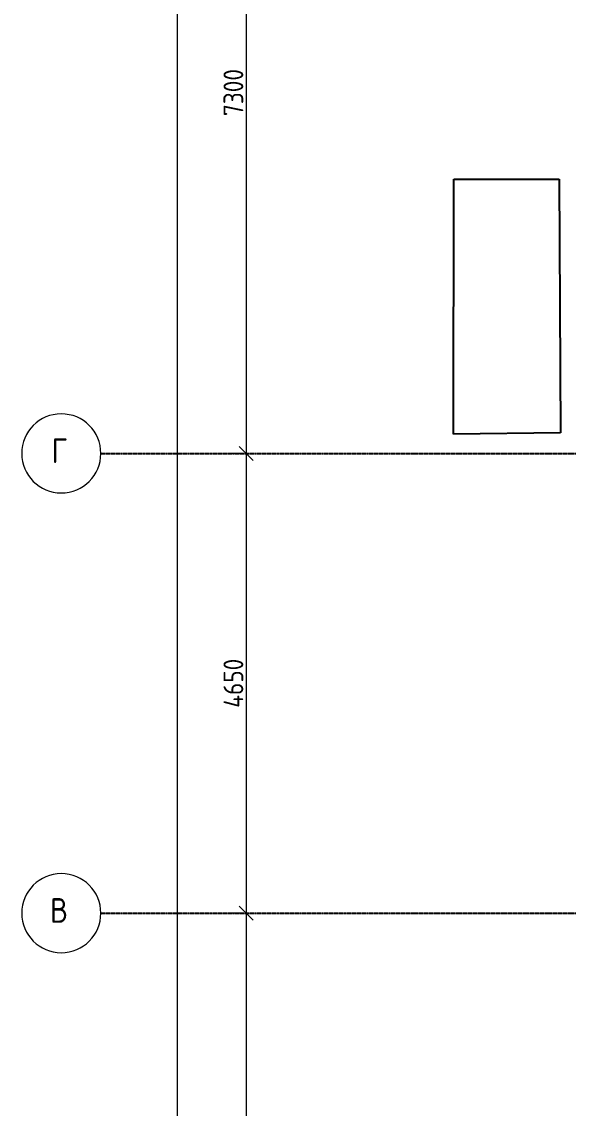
# Model space of a CAD drawing. Header units: millimetres. Extents: x -33838 to 476301, y -41806 to 120107.
# Drawn here: x 96253 to 101781, y 6783 to 17773 of the extents above; entities that cross this region are included whole.
import ezdxf

# ---------------------------------------------------------------- set-up
doc = ezdxf.new("R2010")
doc.units = ezdxf.units.MM
doc.linetypes.add('ADSK_Линия сетки', pattern=[25, 20, -2.5, 0, -2.5])
doc.layers.add('Оси', color=7, linetype='Continuous', lineweight=9)
doc.layers.add('Перекрытие', color=7, linetype='Continuous', lineweight=18)
doc.styles.add('GOST Common_1', font='GOST Common_0.ttf', dxfattribs={"width": 0.9, "height": 200})
doc.styles.add('ISOCPEUR', font='isocpeur.ttf', dxfattribs={"height": 250})
doc.dimstyles.new('ADSK_Основной_2_5_мм', dxfattribs={"dimscale": 304.8, "dimtxt": 251.428749, "dimasz": 0.463911, "dimexe": 0.492126, "dimexo": 0.492126, "dimgap": 0.098425, "dimtad": 1, "dimdec": 1, "dimrnd": 0.1, "dimdsep": 46, "dimtxsty": 'GOST Common_1', "dimblk1": 'OBLIQUE', "dimblk2": 'OBLIQUE', "dimsah": 1, "dimcen": 0.09, "dimdle": 0.492126, "dimazin": 2, "dimtfac": 1, "dimtdec": 4, "dimtix": 1, "dimtmove": 0, "dimatfit": 3, "dimfxl": 1, "dimtvp": 1, "dimtfill": 1, "dimtolj": 1, "dimtzin": 0, "dimlwd": 20, "dimlwe": 20, "dimarcsym": 2})

# ---------------------------------------------------------------- blocks, each defined once
blk = doc.blocks.new('Ось сетки - Круг_Ø8 мм-6577-02 План 2-го этажа маркировочный')
at = {"layer": 'Оси', "lineweight": 20}
for start, end in [(360, 180), (180, 360)]:
    blk.add_arc((0, 0), 4, start, end, dxfattribs=at)
blk = doc.blocks.new('_Oblique')
at = {"color": 0, "linetype": 'ByBlock', "lineweight": -2}
blk.add_line((-0.5, -0.5), (0.5, 0.5), dxfattribs=at)
blk = doc.blocks.new('*D1572')
at = {"color": 0, "lineweight": 20, "transparency": 16777216}
for p, q in [((98524, 20857), (98524, 13257)), ((98474, 20707), (98374, 20707)), ((98474, 13407), (98374, 13407))]:
    blk.add_line(p, q, dxfattribs=at)
at = {"layer": 'Defpoints', "color": 0, "transparency": 16777216}
for p in [(98624, 20707), (98524, 13407), (98624, 13407)]:
    blk.add_point(p, dxfattribs=at)
at = {"color": 0, "lineweight": 20, "transparency": 16777216, "xscale": 141.4, "yscale": 141.4, "zscale": 141.4}
for p, rotation in [((98524, 20707), 90), ((98524, 13407), 270)]:
    blk.add_blockref('_Oblique', p, dxfattribs=dict(at, rotation=rotation))
at = {"color": 0, "lineweight": 25, "transparency": 16777216, "insert": (98394, 17057), "char_height": 200, "width": 756.84, "attachment_point": 5, "rotation": 90, "style": 'GOST Common_1', "bg_fill": 3, "box_fill_scale": 1.1, "bg_fill_color": 256, "bg_fill_true_color": 13158600, "bg_fill_transparency": 0}
blk.add_mtext('\\A1;7300', dxfattribs=at)
blk = doc.blocks.new('*D1573')
at = {"color": 0, "lineweight": 20, "transparency": 16777216}
for p, q in [((98524, 13557), (98524, 8607)), ((98474, 13407), (98374, 13407)), ((98474, 8757), (98374, 8757))]:
    blk.add_line(p, q, dxfattribs=at)
at = {"layer": 'Defpoints', "color": 0, "transparency": 16777216}
for p in [(98624, 13407), (98524, 8757), (98624, 8757)]:
    blk.add_point(p, dxfattribs=at)
at = {"color": 0, "lineweight": 20, "transparency": 16777216, "xscale": 141.4, "yscale": 141.4, "zscale": 141.4}
for p, rotation in [((98524, 13407), 90), ((98524, 8757), 270)]:
    blk.add_blockref('_Oblique', p, dxfattribs=dict(at, rotation=rotation))
at = {"color": 0, "lineweight": 25, "transparency": 16777216, "insert": (98394, 11082), "char_height": 200, "width": 782.41, "attachment_point": 5, "rotation": 90, "style": 'GOST Common_1', "bg_fill": 3, "box_fill_scale": 1.1, "bg_fill_color": 256, "bg_fill_true_color": 13158600, "bg_fill_transparency": 0}
blk.add_mtext('\\A1;4650', dxfattribs=at)
blk = doc.blocks.new('*D1574')
at = {"color": 0, "lineweight": 20, "transparency": 16777216}
for p, q in [((98524, 8907), (98524, 2107)), ((98474, 8757), (98374, 8757)), ((98474, 2257), (98374, 2257))]:
    blk.add_line(p, q, dxfattribs=at)
at = {"layer": 'Defpoints', "color": 0, "transparency": 16777216}
for p in [(98624, 8757), (98524, 2257), (98624, 2257)]:
    blk.add_point(p, dxfattribs=at)
at = {"color": 0, "lineweight": 20, "transparency": 16777216, "xscale": 141.4, "yscale": 141.4, "zscale": 141.4}
for p, rotation in [((98524, 8757), 90), ((98524, 2257), 270)]:
    blk.add_blockref('_Oblique', p, dxfattribs=dict(at, rotation=rotation))
at = {"color": 0, "lineweight": 25, "transparency": 16777216, "insert": (98394, 5507), "char_height": 200, "width": 756.84, "attachment_point": 5, "rotation": 90, "style": 'GOST Common_1', "bg_fill": 3, "box_fill_scale": 1.1, "bg_fill_color": 256, "bg_fill_true_color": 13158600, "bg_fill_transparency": 0}
blk.add_mtext('\\A1;6500', dxfattribs=at)
blk = doc.blocks.new('*D1577')
at = {"color": 0, "lineweight": 20, "transparency": 16777216}
for p, q in [((97824, 43657), (97824, -1843)), ((97774, 43507), (97674, 43507)), ((97774, -1693), (97674, -1693))]:
    blk.add_line(p, q, dxfattribs=at)
at = {"layer": 'Defpoints', "color": 0, "transparency": 16777216}
for p in [(97924, 43507), (97824, -1693), (97924, -1693)]:
    blk.add_point(p, dxfattribs=at)
at = {"color": 0, "lineweight": 20, "transparency": 16777216, "xscale": 141.4, "yscale": 141.4, "zscale": 141.4}
for p, rotation in [((97824, 43507), 90), ((97824, -1693), 270)]:
    blk.add_blockref('_Oblique', p, dxfattribs=dict(at, rotation=rotation))
at = {"color": 0, "lineweight": 25, "transparency": 16777216, "insert": (97694, 20907), "char_height": 200, "width": 971.62, "attachment_point": 5, "rotation": 90, "style": 'GOST Common_1', "bg_fill": 3, "box_fill_scale": 1.1, "bg_fill_color": 256, "bg_fill_true_color": 13158600, "bg_fill_transparency": 0}
blk.add_mtext('\\A1;45200', dxfattribs=at)

msp = doc.modelspace()

# ---------------------------------------------------------------- linework, layer by layer
at = {"linetype": 'ADSK_Линия сетки', "lineweight": 25}
for p, q in [((97053.17482, 13406.78828), (165281.11784, 13406.78828)), ((97053.17482, 8756.78828), (165281.11784, 8756.78828))]:
    msp.add_line(p, q, dxfattribs=at)
at = {"layer": 'Перекрытие', "color": 251, "lineweight": 25, "true_color": 0x636466}
for p, q in [((100619.65717, 13600.97679), (100623.17236, 16180.76252)), ((100623.17236, 16180.76252), (101690.69298, 16180.30034)), ((101690.69298, 16180.30034), (101701.64365, 13613.56874)), ((101701.64365, 13613.56874), (100619.65717, 13600.97679))]:
    msp.add_line(p, q, dxfattribs=at)

# ---------------------------------------------------------------- block references
at = {"lineweight": 25, "xscale": 99.99999999999993, "yscale": 99.99999999999993, "zscale": 99.99999999999993, "rotation": 269.9999999999994}
for p in [(96653.17482, 13406.78828), (96653.17482, 8756.78828)]:
    msp.add_blockref('Ось сетки - Круг_Ø8 мм-6577-02 План 2-го этажа маркировочный', p, dxfattribs=at)

# ---------------------------------------------------------------- texts
at = {"lineweight": 25, "char_height": 250, "attachment_point": 1, "style": 'ISOCPEUR'}
for s, insert, width in [('\\fGOST Common|b0|i0|c204|p34|;\\W.9;Г', (96554.70193, 13559.3752), 274.177125), ('\\fGOST Common|b0|i0|c204|p34|;\\W.9;В', (96539.85193, 8909.3752), 310.2530625)]:
    msp.add_mtext(s, dxfattribs=dict(at, insert=insert, width=width))

# ---------------------------------------------------------------- next in the draw order: dimensions: what is measured, and where the dimension line sits
at = {"lineweight": 25}
for base, p1, p2, override, picture, middle in [((97824.19015, -1693.21172), (97924.17505, 43506.78828), (97924.17505, -1693.21172), {"dimpost": '<>', "dimfxl": 45200}, '*D1577', (97694.19015, 20906.78828)), ((98524.19015, 13406.78828), (98624.17505, 20706.78828), (98624.17505, 13406.78828), {"dimpost": '<>', "dimfxl": 7300}, '*D1572', (98394.19015, 17056.78828))]:
    dim = msp.add_linear_dim(base=base, p1=p1, p2=p2, angle=90, dimstyle='ADSK_Основной_2_5_мм', override=override, dxfattribs=at)
    dim.commit()
    dim.dimension.update_dxf_attribs({"geometry": picture, "text_midpoint": middle})

# ---------------------------------------------------------------- next in the draw order: dimensions: what is measured, and where the dimension line sits
dim = msp.add_linear_dim(base=(98524.19015, 8756.78828), p1=(98624.17505, 13406.78828), p2=(98624.17505, 8756.78828), angle=90, dimstyle='ADSK_Основной_2_5_мм', override={"dimpost": '<>', "dimfxl": 4650}, dxfattribs=at)
dim.commit()
dim.dimension.update_dxf_attribs({"geometry": '*D1573', "text_midpoint": (98394.19015, 11081.78828)})

# ---------------------------------------------------------------- next in the draw order: dimensions: what is measured, and where the dimension line sits
dim = msp.add_linear_dim(base=(98524.19015, 2256.78828), p1=(98624.17505, 8756.78828), p2=(98624.17505, 2256.78828), angle=90, dimstyle='ADSK_Основной_2_5_мм', override={"dimpost": '<>', "dimfxl": 6500}, dxfattribs=at)
dim.commit()
dim.dimension.update_dxf_attribs({"geometry": '*D1574', "text_midpoint": (98394.19015, 5506.78828)})

doc.saveas('drawing.dxf')
